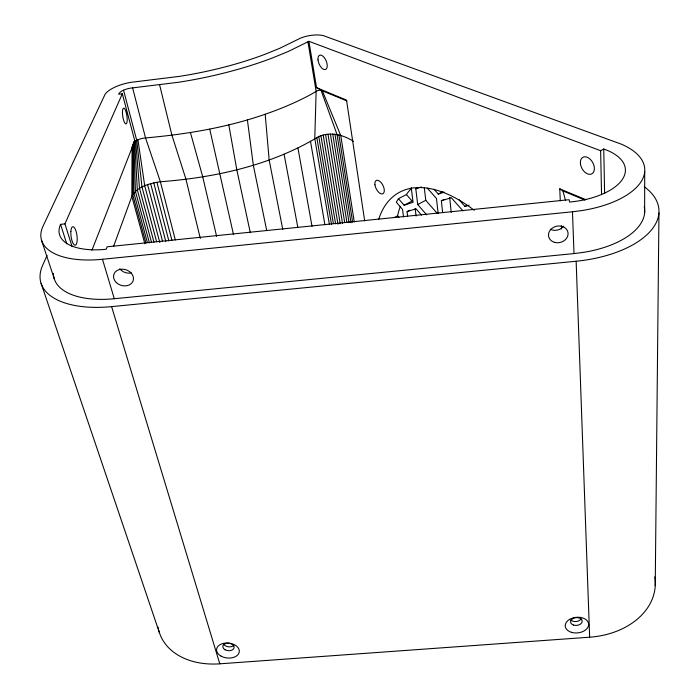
<?xml version="1.0" encoding="UTF-8"?>
<svg xmlns="http://www.w3.org/2000/svg" width="699" height="699" viewBox="0 0 699 699"><rect width="100%" height="100%" fill="white"/><g stroke="black" fill="none" stroke-linecap="round" stroke-linejoin="round"><path stroke-width="1.05" d="M644.627 212.924L644.714 171.779M132.076 146.624L131.849 196.375L144.833 243.75M655.234 585.666L658.956 212.985M394.114 217.66L397.582 215.834L398.351 212.61A134.68 72.836 59.1 0 1 400.361 206.327M113.518 246.529L131.849 196.375C137.266 186.336 149.935 183.313 160.386 181.757C215.432 177.563 271.098 165.357 318.77 136.532C330.295 131.508 343.288 134.75 353.511 141.373M91.892 250.338L134.767 140.805L122.334 93.771L118.69 94.182L119.267 93.194A11.271 4.281 -12.3 0 1 130.329 88.161L178.647 82.246A171.438 58.401 -10.8 0 0 272.724 57.851L288.713 51.289L308.906 41.302L600.633 150.704L603.753 148.992L607.859 150.582A61.573 29.183 -3.7 0 1 622.861 178.629A61.573 29.183 -3.7 0 1 577.147 201.137L569.641 202.098L569.073 199.704L107.139 246.799L106.213 249.263A59.948 27.357 -14.1 0 1 60.56 224.335L66.746 243.837M72.111 246.668L64.946 223.881L122.334 93.771M47.051 255.467L42.63 265.393A90.381 43.635 -14.5 0 0 111.613 306.625L576.142 261.243A92.845 46.536 -3.4 0 0 644.216 186.659M411.484 188.381A134.68 72.836 59.1 0 0 407.08 193.597L406.434 194.567L398.447 198.699L396.289 202.194L402.545 209.412L403.515 216.952M133.692 142.264L134.767 140.805M133.824 142.115L137.93 139.748A10.983 4.543 -12.7 0 1 143.33 138.236L145.541 137.939C186.117 134.313 226.616 127.672 265.192 114.234A167.489 62.394 -11 0 0 311.571 94.085L317.128 90.853A3.224 1.311 -9.1 0 1 321.033 90.285L346.853 100.909M458.727 199.398L464.975 206.423L466.818 205.427M442.624 212.487L441.366 200.796L444.101 199.346M426.696 214.855L417.696 204.545L425.761 200.316L424.302 187.769M434.027 189.228L438.308 194.069L442.886 191.666M407.604 215.947L407.063 211.631L409.719 210.233M398.447 198.699L404.118 205.235L412.104 201.067L406.434 194.567M417.696 204.545L415.809 188.844L417.618 187.909M415.809 188.844L421.401 186.913M404.118 205.235L413.057 202.317L411.265 187.699M438.308 194.069L444.223 192.146M407.063 211.631L416.027 208.8L421.532 215.126M441.366 200.796L451.239 197.677L462.974 210.897M438.727 212.356L436.823 212.933L425.761 200.316M464.975 206.423L469.151 205.174M572.464 211.771L581.62 210.6A80.603 38.227 -3.7 0 0 641.577 180.91A80.603 38.227 -3.7 0 0 621.201 144.116L323.279 35.597A17.693 6.597 -9.1 0 0 300.054 38.349L279.984 48.196L265.305 54.172A157.948 53.753 -10.8 0 1 179.293 76.392L131.08 82.316A26.422 10.022 -12.3 0 0 115.274 86.973L112.626 88.275A26.422 10.022 -12.3 0 0 105.226 94.007L43.058 226.153A78.437 35.815 -14.1 0 0 102.473 259.277L572.464 211.771L574.01 253.58L114.304 298.735A76.785 37.056 -14.5 0 1 53.535 275.336M574.01 253.58L582.957 252.444A78.856 39.502 -3.4 0 0 644.216 206.677M60.56 224.335L64.946 223.881M158.629 629.948A72.801 52.276 -19.8 0 0 219.792 663.823L589.65 637.2A74.365 55.064 2 0 0 654.762 576.937M308.906 41.302L316.542 87.655L346.512 100.114L364.695 220.936M560.292 200.805L559.768 188.844L585.788 199.661M559.768 188.844L562.931 190.932L584.914 200.089M316.542 87.655L322.283 90.669L340.771 135.632L354.253 221.88M427.264 188.048L436.482 198.516L438.116 213.352M397.582 215.834L398.946 217.406M321.033 90.285L337.032 134.479L350.994 222.736M41.049 283.2L159.389 632.612M41.695 240.771L54.382 279.163M111.613 306.625L219.792 663.823M102.473 259.277L114.304 298.735M190.443 132.6L202.736 176.856L216.611 236.341M562.931 190.932L565.482 200.325M147.34 242.378L133.893 193.003L133.16 143.837M145.934 242.981L132.714 194.61L132.635 144.518M151.561 242.57L137.327 189.875L134.662 141.478M149.394 242.85L135.44 191.421L133.858 143.19M153.963 242.116L139.529 188.407L135.632 140.857M156.628 241.758L142.011 187.026L136.733 140.281L123.531 90.18M159.8 242.579L144.71 185.759L137.93 139.748M147.603 184.632L162.587 241.435M150.635 183.662L165.794 241.504M153.754 182.858L168.878 240.98M132.6 87.847L145.541 137.939L160.386 181.757L175.3 239.914M156.908 182.238L171.937 240.369M159.599 84.797L171.875 135.056L185.899 179.049L200.307 238.446M209.744 129.175L233.457 234.392M250.294 232.68L236.839 169.918L228.818 124.929M266.712 230.513L253.344 165.322L247.394 119.922M282.78 229.473L269.167 160.071L265.192 114.234M284.091 154.243L297.765 227.088M297.923 147.926L312.025 226.336M310.487 141.233L324.904 224.763M329.404 224.536L314.777 138.542L316.14 91.377L307.944 41.783M316.796 137.415L331.501 224.431M318.77 136.532L333.371 223.523M323.209 135.117L337.958 224.23M320.92 135.755L335.599 223.802M325.585 134.61L340.221 223.732M330.4 134.068L344.642 222.168M327.997 134.26L342.519 223.4M332.741 134.042L346.879 222.186M334.97 134.182L349.011 222.369M338.901 134.942L352.619 222.177M415.154 208.52L416.08 216.07M449.684 197.511L451.204 212.365M561.376 225.812L561.515 229.071M576.142 261.243L589.65 637.2M600.633 150.704L601.542 194.331M603.753 148.992L604.609 193.291M563.665 226.144A9.725 8.231 -13.7 0 1 550.323 229.307M581.157 618.842A5.837 3.906 -5.5 0 1 576.256 621.516A5.837 3.906 -5.5 0 1 570.83 619.969M378.718 219.294A136.156 71.228 59.2 0 1 474.228 210.285M158.323 628.593A72.801 52.276 -19.8 0 1 158.07 627.23M53.456 274.349A76.785 37.056 -14.5 0 1 53.421 273.353M131.395 272.933A9.996 8.082 18.2 0 1 119.747 268.766M233.868 645.291A5.671 3.748 5.8 0 1 228.634 646.811A5.671 3.748 5.8 0 1 223.82 644.268M571.336 632.289A11.761 7.829 -5.5 0 0 588.672 624.286A11.761 7.829 -5.5 0 0 570.847 618.72A11.761 7.829 -5.5 0 0 571.336 632.289M573.599 625.116A5.863 3.914 -5.5 0 0 582.223 621.105A5.863 3.914 -5.5 0 0 573.32 618.344A5.863 3.914 -5.5 0 0 573.599 625.116M374.926 184.824A7.436 3.792 63.6 0 0 382.676 193.85A7.436 3.792 63.6 0 0 381.147 182.622A7.436 3.792 63.6 0 0 374.926 184.824M554.595 242.378A9.882 8.309 -13.3 0 0 567.99 232.557A9.882 8.309 -13.3 0 0 552.245 228.162A9.882 8.309 -13.3 0 0 554.595 242.378M318.001 59.817A7.715 3.862 67.3 0 0 325.437 69.507A7.715 3.862 67.3 0 0 324.353 57.694A7.715 3.862 67.3 0 0 318.001 59.817M580.423 163.671A9.41 6.151 61.8 0 0 591.651 173.955A9.41 6.151 61.8 0 0 590.061 159.101A9.41 6.151 61.8 0 0 580.423 163.671M221.067 656.134A11.42 7.497 5.8 0 0 239.241 652.115A11.42 7.497 5.8 0 0 223.514 643.351A11.42 7.497 5.8 0 0 221.067 656.134M225.043 649.764A5.688 3.748 5.8 0 0 234.095 647.746A5.688 3.748 5.8 0 0 226.24 643.377A5.688 3.748 5.8 0 0 225.043 649.764M116.383 282.597A10.162 8.152 17.8 0 0 133.125 280.788A10.162 8.152 17.8 0 0 120.997 269.255A10.162 8.152 17.8 0 0 116.383 282.597M70.861 231.526A9.349 2.988 82.6 0 0 75.177 245.227A9.349 2.988 82.6 0 0 76.016 231.107A9.349 2.988 82.6 0 0 70.861 231.526M122.447 112.277A7.986 2.088 81.5 0 0 125.995 123.915A7.986 2.088 81.5 0 0 126.038 111.84A7.986 2.088 81.5 0 0 122.447 112.277"/></g></svg>
